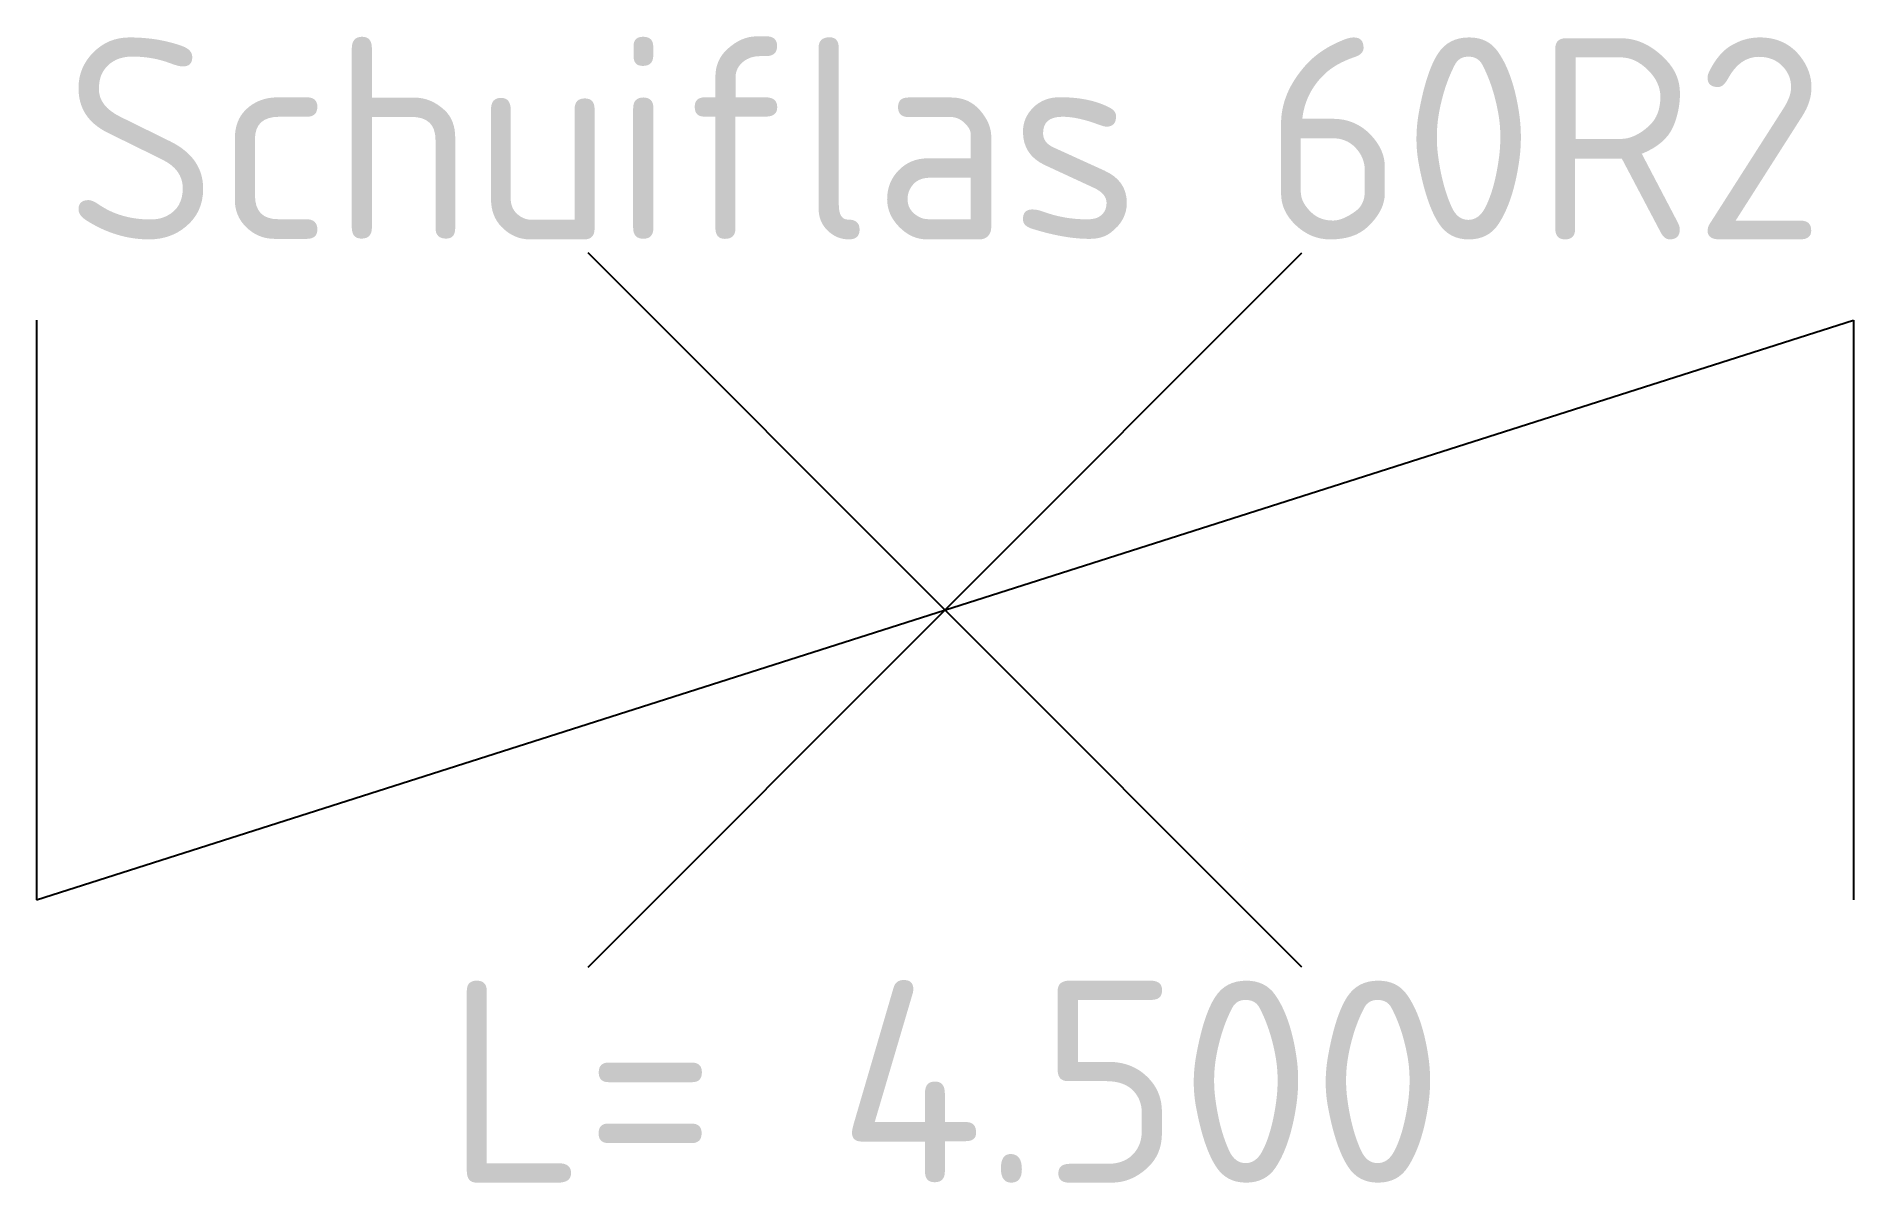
# Model space of a CAD drawing. Header units: metres. Extents: x 0 to 4.5, y -2.14 to 0.7.
import ezdxf
from ezdxf.enums import TextEntityAlignment as Align

# ---------------------------------------------------------------- set-up
doc = ezdxf.new("R2010")
doc.units = ezdxf.units.M
doc.styles.add('NLCS-ISO', font='NLCS-ISO.ttf')

msp = doc.modelspace()

# ---------------------------------------------------------------- linework, layer by layer
for p, q in [((1.3661, -1.6014), (3.1339, 0.1664)), ((3.1339, -1.6014), (1.3661, 0.1664)), ((0, -1.435), (4.5, 0)), ((0, 0), (0, -1.435)), ((4.5, 0), (4.5, -1.435))]:
    msp.add_line(p, q)

# ---------------------------------------------------------------- texts
at = {"style": 'NLCS-ISO'}
msp.add_text('Schuiflas 60R2', height=0.5, dxfattribs=at).set_placement((2.25, 0.2), align=Align.CENTER)
msp.add_text('L= 4.500', height=0.5, dxfattribs=at).set_placement((2.25, -1.635), align=Align.TOP_CENTER)

doc.saveas('drawing.dxf')
